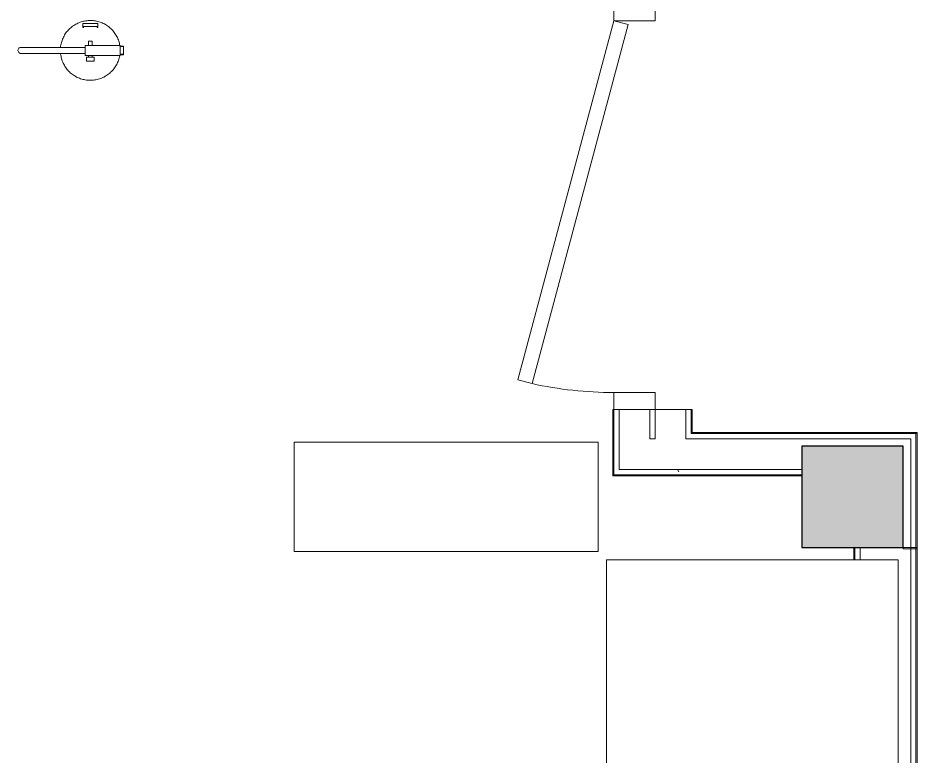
# Model space of a CAD drawing. Header units: inches. Extents: x -3640 to -1418, y -3630 to 137.
# Drawn here: x -3299.2 to -3192.8, y -805.3 to -717.9 of the extents above; entities that cross this region are included whole.
import ezdxf

# ---------------------------------------------------------------- set-up
doc = ezdxf.new("R2010")
doc.units = ezdxf.units.IN
doc.header["$MEASUREMENT"] = 0
doc.linetypes.add('Hidden Equipment- BSALS', pattern=[0.0625, 0.03125, -0.03125])
for name, color, linetype, lineweight in [('A-DOOR', 31, 'Continuous', 13), ('A-DOOR-FRAM', 31, 'Continuous', 13), ('A-WALL', 113, 'Continuous', 13), ('A-WALL-PATT', 111, 'Continuous', 13), ('I-WALL', 2, 'Continuous', 13), ('M-HVAC-DUCT', 70, 'Continuous', 13), ('Q-SPCQ', 91, 'Continuous', 13), ('S-COLS', 52, 'Continuous', 13)]:
    doc.layers.add(name, color=color, linetype=linetype, lineweight=lineweight)
pattern_1 = [(0, (0, 0), (30.72, 7.68), [1.267, -21.773, 1.267, -21.773, -122.88]), (0, (0, 0), (30.72, 7.68), [-46.08, 1.267, -44.813, 1.267, -21.773, -53.76]), (0, (0, 0), (30.72, 7.68), [-115.2, 1.267, -14.093, 1.267, -37.133]), (120, (11.52, 3.84), (-22.011075, 22.7643), [1.267, -21.773, 1.267, -21.773, -122.88]), (120, (11.52, 3.84), (-22.011075, 22.7643), [-46.08, 1.267, -44.813, 1.267, -21.773, -53.76]), (120, (11.52, 3.84), (-22.011075, 22.7643), [-115.2, 1.267, -14.093, 1.267, -37.133]), (240, (15.36, 19.2), (-8.708925, -30.4443), [1.267, -21.773, 1.267, -21.773, -122.88]), (240, (15.36, 19.2), (-8.708925, -30.4443), [-46.08, 1.267, -44.813, 1.267, -21.773, -53.76]), (240, (15.36, 19.2), (-8.708925, -30.4443), [-115.2, 1.267, -14.093, 1.267, -37.133])]

# ---------------------------------------------------------------- blocks, each defined once
blk = doc.blocks.new('15830016-STRUCT_MARTINEZ-MOORE_CENTRAL_v2018_rvt-1-DIMENSION PLAN - LEVEL 1 _567_ - 2__ - CAD')
at = {"layer": 'S-COLS', "lineweight": 5}
blk.add_hatch(color=50, dxfattribs=at).paths.add_polyline_path([(-3194.4, -780.64), (-3194.4, -768.64), (-3206.4, -768.64), (-3206.4, -780.64)], flags=0)
at = {"layer": 'S-COLS', "color": 253, "lineweight": 25}
for p, q in [((-3194.4, -768.64), (-3206.4, -768.64)), ((-3206.4, -768.64), (-3206.4, -780.64)), ((-3194.4, -780.64), (-3194.4, -768.64)), ((-3206.4, -780.64), (-3194.4, -780.64))]:
    blk.add_line(p, q, dxfattribs=at)
blk = doc.blocks.new('15830016-MECH_BSALS_CENTRAL_v2018_rvt-1-DIMENSION PLAN - LEVEL 1 _567_ - 2__ - CAD')
at = {"layer": 'M-HVAC-DUCT', "color": 1, "lineweight": 9}
for p, q in [((-3266.52, -768.14), (-3230.52, -768.14)), ((-3266.52, -768.14), (-3266.52, -781.09)), ((-3230.52, -768.14), (-3230.52, -781.09)), ((-3230.52, -781.09), (-3266.52, -781.09)), ((-3229.52, -818.09), (-3229.52, -782.09)), ((-3229.52, -782.09), (-3195.02, -782.09)), ((-3195.02, -782.09), (-3195.02, -818.09))]:
    blk.add_line(p, q, dxfattribs=at)
blk = doc.blocks.new('Basic Wall _ A3-4 1_4_-BSALS - ___-3569769-DIMENSION PLAN - LEVEL 1 _567_ - 2__ - CAD')
at = {"layer": 'I-WALL', "lineweight": 20}
for p, q in [((-3219.52, -595.14), (-3219.4, -595.27)), ((-3219.4, -628.64), (-3219.4, -595.27)), ((-3219.4, -628.64), (-3219.52, -628.64)), ((-3219.52, -680.64), (-3219.4, -680.64)), ((-3219.4, -716.27), (-3219.4, -680.64)), ((-3219.4, -716.27), (-3219.52, -716.27)), ((-3219.52, -764.27), (-3219.4, -764.27)), ((-3219.4, -767.02), (-3219.4, -764.27))]:
    blk.add_line(p, q, dxfattribs=at)
blk = doc.blocks.new('Basic Wall _ F1-1 1_2_-BSALS - ___-3571246-DIMENSION PLAN - LEVEL 1 _567_ - 2__ - CAD')
at = {"layer": 'I-WALL', "lineweight": 20}
for p, q in [((-3192.9, -767.14), (-3192.77, -767.02)), ((-3192.77, -780.77), (-3192.77, -767.02)), ((-3192.77, -780.77), (-3192.9, -780.77))]:
    blk.add_line(p, q, dxfattribs=at)
blk = doc.blocks.new('Basic Wall _ B6-7 1_4_-BSALS - ___-3569057-DIMENSION PLAN - LEVEL 1 _567_ - 2__ - CAD')
at = {"layer": 'I-WALL', "lineweight": 20}
for p, q in [((-3200.27, -782.09), (-3200.27, -780.64)), ((-3200.27, -859.64), (-3200.27, -818.09))]:
    blk.add_line(p, q, dxfattribs=at)
blk = doc.blocks.new('Basic Wall _ B6-7 1_4_-BSALS - ___-3569056-DIMENSION PLAN - LEVEL 1 _567_ - 2__ - CAD')
at = {"layer": 'I-WALL', "lineweight": 20}
for p in [(-3192.9, -780.64), (-3192.77, -853.02)]:
    blk.add_line(p, (-3192.77, -780.64), dxfattribs=at)
blk = doc.blocks.new('Basic Wall _ B3-4 7_8_-BSALS - ___-3568019-DIMENSION PLAN - LEVEL 1 _567_ - 2__ - CAD')
at = {"layer": 'I-WALL', "lineweight": 20}
for p, q in [((-3228.77, -764.27), (-3228.65, -764.27)), ((-3228.77, -772.14), (-3228.77, -764.27)), ((-3228.65, -772.02), (-3228.77, -772.14))]:
    blk.add_line(p, q, dxfattribs=at)
blk = doc.blocks.new('Door-A1_1-BSALS1 - A1_1-44x84-BSALS-3009608-DIMENSION PLAN - LEVEL 1 _567_ - 2__ - CAD')
at = {"layer": 'A-DOOR', "lineweight": 20}
for p, q in [((-20.5, 13.83), (-20.95, 12.14)), ((22, 2.44), (-20.5, 13.83)), ((-20.95, 12.14), (21.55, 0.75)), ((21.55, 0.75), (22, 2.44))]:
    blk.add_line(p, q, dxfattribs=at)
at = {"layer": 'A-DOOR', "lineweight": 9}
blk.add_arc((22, 2.6), 44, 167.4781, 180.2056, dxfattribs=at)
at = {"layer": 'A-DOOR-FRAM', "lineweight": 20}
for p, q in [((-22, 2.44), (-24, 2.44)), ((-24, 2.44), (-24, -2.44)), ((-22, -2.44), (-22, 2.44)), ((24, 2.44), (22, 2.44)), ((22, 2.44), (22, -2.44)), ((24, -2.44), (24, 2.44)), ((-24, -2.44), (-22, -2.44)), ((22, -2.44), (24, -2.44))]:
    blk.add_line(p, q, dxfattribs=at)
blk = doc.blocks.new('Basic Wall _ F1-1 1_2_-BSALS - ___-3571247-DIMENSION PLAN - LEVEL 1 _567_ - 2__ - CAD')
at = {"layer": 'I-WALL', "lineweight": 20}
for q in [(-3206.4, -767.02), (-3192.9, -767.14)]:
    blk.add_line((-3192.77, -767.02), q, dxfattribs=at)
blk = doc.blocks.new('Basic Wall _ B3-4 7_8_-BSALS - ___-3568021-DIMENSION PLAN - LEVEL 1 _567_ - 2__ - CAD')
at = {"layer": 'I-WALL', "lineweight": 20}
for p, q in [((-3228.77, -772.14), (-3228.65, -772.02)), ((-3206.4, -772.14), (-3228.77, -772.14))]:
    blk.add_line(p, q, dxfattribs=at)
blk = doc.blocks.new('Basic Wall _ B3-4 7_8_-BSALS - ___-3568020-DIMENSION PLAN - LEVEL 1 _567_ - 2__ - CAD')
at = {"layer": 'I-WALL', "lineweight": 20}
blk.add_line((-3206.4, -767.02), (-3219.4, -767.02), dxfattribs=at)
blk = doc.blocks.new('Equip-Fire_Extinguisher-Bracket-Mnt-BSALS - FEB-V91-DIMENSION PLAN - LEVEL 1 _567_ - 2__ - CAD')
at = {"layer": 'Q-SPCQ', "lineweight": 20}
for p, q in [((-0.89, 3.2), (0.89, 3.2)), ((-0.89, 2.81), (-0.89, 3.2)), ((0.89, 3.2), (0.89, 2.81)), ((-0.89, 2.71), (-0.89, 2.81)), ((-0.89, 2.81), (0.89, 2.81)), ((-0.81, 2.81), (-0.81, 2.71)), ((0.81, 2.71), (0.81, 2.81)), ((0.89, 2.81), (0.89, 2.71)), ((-0.2, 1.1), (-0.2, 0.59)), ((-0.2, 1.1), (0.2, 1.1)), ((-0.19, 1.1), (-0.2, 1.1)), ((0.2, 1.1), (0.19, 1.1)), ((0.2, 0.59), (0.2, 1.1)), ((-0.59, -0.59), (-0.59, 0.59)), ((3.54, 0.59), (3.54, -0.59)), ((3.94, 0.46), (3.94, 0.51)), ((3.94, 0.46), (3.94, -0.46)), ((-0.47, -0.8), (-0.47, -1.27)), ((-0.47, -0.8), (0.47, -0.8)), ((-0.45, -0.8), (-0.47, -0.8)), ((-0.2, -0.59), (-0.2, -0.8)), ((0.2, -0.8), (0.2, -0.59)), ((0.47, -0.8), (0.45, -0.8)), ((0.47, -1.27), (0.47, -0.8)), ((3.94, -0.51), (3.94, -0.46)), ((-0.47, -1.27), (-0.45, -1.27)), ((0.47, -1.27), (-0.47, -1.27)), ((0.45, -1.27), (0.47, -1.27))]:
    blk.add_line(p, q, dxfattribs=at)
at = {"layer": 'Q-SPCQ', "lineweight": 20, "flags": 128}
for points in [[(3.49, 0.59), (3.47, 0.7), (3.44, 0.84), (3.41, 0.98), (3.36, 1.11), (3.32, 1.25), (3.26, 1.38), (3.21, 1.51), (3.14, 1.64), (3.07, 1.76), (3, 1.88), (2.92, 2), (2.84, 2.12), (2.76, 2.23), (2.66, 2.34), (2.57, 2.44), (2.47, 2.54), (2.37, 2.64), (2.26, 2.73), (2.15, 2.82), (2.03, 2.9), (1.91, 2.98), (1.79, 3.06), (1.67, 3.13), (1.54, 3.19), (1.41, 3.25), (1.28, 3.3), (1.15, 3.35), (1.02, 3.39), (0.88, 3.43), (0.74, 3.46), (0.6, 3.49), (0.46, 3.51), (0.32, 3.53), (0.18, 3.54), (0.04, 3.54), (-0.1, 3.54), (-0.25, 3.53), (-0.39, 3.52), (-0.53, 3.5), (-0.67, 3.48), (-0.81, 3.45), (-0.94, 3.42), (-1.08, 3.38), (-1.21, 3.33), (-1.34, 3.28), (-1.47, 3.22), (-1.6, 3.16), (-1.73, 3.09), (-1.85, 3.02), (-1.97, 2.95), (-2.09, 2.86), (-2.2, 2.78), (-2.31, 2.69), (-2.41, 2.59), (-2.52, 2.5), (-2.61, 2.39), (-2.71, 2.29), (-2.8, 2.18), (-2.88, 2.06), (-2.96, 1.95), (-3.04, 1.83), (-3.11, 1.7), (-3.17, 1.58), (-3.23, 1.45), (-3.29, 1.32), (-3.34, 1.19), (-3.38, 1.05), (-3.42, 0.92), (-3.46, 0.78), (-3.49, 0.64), (-3.51, 0.5), (-3.53, 0.36)], [(-8.22, -0.35), (-8.29, -0.35), (-8.36, -0.32), (-8.43, -0.28), (-8.48, -0.23), (-8.52, -0.17), (-8.55, -0.1), (-8.57, -0.03), (-8.57, 0.04), (-8.55, 0.12), (-8.52, 0.19), (-8.47, 0.25), (-8.42, 0.29), (-8.37, 0.32), (-8.29, 0.35), (-8.22, 0.35)], [(-0.59, 0.35), (-2.13, 0.35), (-3.61, 0.35), (-4.89, 0.35), (-5.96, 0.35), (-6.82, 0.35), (-7.47, 0.35), (-7.92, 0.35), (-8.17, 0.35), (-8.2, 0.35), (-8.03, 0.35)], [(-8.03, 0.35), (-8.2, 0.35), (-8.17, 0.35), (-7.92, 0.35), (-7.47, 0.35), (-6.82, 0.35), (-5.96, 0.35), (-4.89, 0.35), (-3.61, 0.35), (-2.13, 0.35), (-0.59, 0.35)], [(-8.03, -0.35), (-8.2, -0.35), (-8.17, -0.35), (-7.92, -0.35), (-7.47, -0.35), (-6.82, -0.35), (-5.96, -0.35), (-4.89, -0.35), (-3.61, -0.35), (-2.13, -0.35), (-0.59, -0.35)], [(-0.59, -0.35), (-2.13, -0.35), (-3.61, -0.35), (-4.89, -0.35), (-5.96, -0.35), (-6.82, -0.35), (-7.47, -0.35), (-7.92, -0.35), (-8.17, -0.35), (-8.2, -0.35), (-8.03, -0.35)], [(-3.53, -0.35), (-3.52, -0.42), (-3.5, -0.56), (-3.47, -0.7), (-3.44, -0.84), (-3.41, -0.98), (-3.36, -1.11), (-3.32, -1.25), (-3.26, -1.38), (-3.21, -1.51), (-3.14, -1.64), (-3.07, -1.76), (-3, -1.88), (-2.92, -2), (-2.84, -2.12), (-2.76, -2.23), (-2.66, -2.34), (-2.57, -2.44), (-2.47, -2.54), (-2.37, -2.64), (-2.26, -2.73), (-2.15, -2.82), (-2.03, -2.9), (-1.91, -2.98), (-1.79, -3.06), (-1.67, -3.13), (-1.54, -3.19), (-1.41, -3.25), (-1.28, -3.3), (-1.15, -3.35), (-1.02, -3.39), (-0.88, -3.43), (-0.74, -3.46), (-0.6, -3.49), (-0.46, -3.51), (-0.32, -3.53), (-0.18, -3.54), (-0.04, -3.54), (0.1, -3.54), (0.25, -3.53), (0.39, -3.52), (0.53, -3.5), (0.67, -3.48), (0.81, -3.45), (0.94, -3.42), (1.08, -3.38), (1.21, -3.33), (1.34, -3.28), (1.47, -3.22), (1.6, -3.16), (1.73, -3.09), (1.85, -3.02), (1.97, -2.95), (2.09, -2.86), (2.2, -2.78), (2.31, -2.69), (2.41, -2.59), (2.52, -2.5), (2.61, -2.39), (2.71, -2.29), (2.8, -2.18), (2.88, -2.06), (2.96, -1.95), (3.04, -1.83), (3.11, -1.7), (3.17, -1.58), (3.23, -1.45), (3.29, -1.32), (3.34, -1.19), (3.38, -1.05), (3.42, -0.92), (3.46, -0.78), (3.49, -0.64), (3.49, -0.59)]]:
    blk.add_lwpolyline(points, dxfattribs=at)
at = {"layer": 'Q-SPCQ', "lineweight": 20}
for start, end in [(118.4338, 121.2684), (58.8541, 61.3152), (238.8541, 241.3152), (298.4338, 301.2684)]:
    blk.add_arc((0, 0), 3.54, start, end, dxfattribs=at)
for centre, start_param, end_param in [((-0.01, 1.79), 1.719907, 1.734919), ((0.01, 1.79), 1.406674, 1.421685)]:
    blk.add_ellipse(centre, major_axis=(5.38, 0), ratio=0.173648, start_param=start_param, end_param=end_param, dxfattribs=at)
for points in [[(-0.89, 2.71), (-0.89, 2.74), (-0.89, 2.78), (-0.89, 2.81)], [(0.89, 2.81), (0.89, 2.78), (0.89, 2.74), (0.89, 2.71)], [(-0.59, 0.59), (-0.12, 0.59), (1.26, 0.59), (3.54, 0.59)], [(3.54, 0.51), (3.68, 0.51), (3.81, 0.51), (3.94, 0.51)], [(3.54, 0.46), (3.68, 0.46), (3.81, 0.46), (3.94, 0.46)], [(3.54, -0.59), (1.26, -0.59), (-0.12, -0.59), (-0.59, -0.59)], [(3.94, -0.46), (3.81, -0.46), (3.68, -0.46), (3.54, -0.46)], [(3.94, -0.51), (3.81, -0.51), (3.68, -0.51), (3.54, -0.51)]]:
    blk.add_open_spline(points, degree=3, dxfattribs=at)

msp = doc.modelspace()

# ---------------------------------------------------------------- block references
at = {"lineweight": 5}
msp.add_blockref('15830016-STRUCT_MARTINEZ-MOORE_CENTRAL_v2018_rvt-1-DIMENSION PLAN - LEVEL 1 _567_ - 2__ - CAD', (0, 0), dxfattribs=at)

# ---------------------------------------------------------------- next in the draw order: hatches: boundary and pattern name
at = {"layer": 'A-WALL-PATT', "lineweight": 9}
h = msp.add_hatch(dxfattribs=at)
h.set_pattern_fill('FP_1', color=256, style=0, pattern_type=2)
h.set_pattern_definition(pattern_1)
h.paths.add_polyline_path([(-3219.52, -767.14), (-3219.52, -764.27), (-3220.15, -764.27), (-3220.15, -767.14)], flags=0)
h.paths.add_polyline_path([(-3219.52, -716.27), (-3219.52, -680.64), (-3220.15, -680.64), (-3220.15, -716.27)], flags=0)
h.paths.add_polyline_path([(-3219.52, -628.64), (-3219.52, -594.52), (-3220.15, -594.52), (-3220.15, -628.64)], flags=0)
h = msp.add_hatch(dxfattribs=at)
h.set_pattern_fill('FP_1', color=256, style=0, pattern_type=2)
h.set_pattern_definition(pattern_1)
h.paths.add_polyline_path([(-3216.65, -772.02), (-3206.4, -772.02), (-3206.4, -771.39), (-3228.02, -771.39), (-3228.02, -772.02), (-3223.77, -772.02)], flags=0)
h = msp.add_hatch(dxfattribs=at)
h.set_pattern_fill('FP_1', color=256, style=0, pattern_type=2)
h.set_pattern_definition(pattern_1)
h.paths.add_polyline_path([(-3200.15, -859.77), (-3199.52, -859.77), (-3199.52, -818.09), (-3200.15, -818.09), (-3200.15, -839.87)], flags=0)
h.paths.add_polyline_path([(-3200.15, -782.09), (-3199.52, -782.09), (-3199.52, -780.64), (-3200.15, -780.64)], flags=0)
h = msp.add_hatch(dxfattribs=at)
h.set_pattern_fill('FP_1', color=256, style=0, pattern_type=2)
h.set_pattern_definition(pattern_1)
h.paths.add_polyline_path([(-3192.9, -853.77), (-3192.9, -780.64), (-3193.52, -780.64), (-3193.52, -853.77)], flags=0)

# ---------------------------------------------------------------- next in the draw order: linework, layer by layer
at = {"layer": 'A-WALL'}
for p, q in [((-3228.02, -771.39), (-3228.02, -764.27)), ((-3224.4, -767.77), (-3224.4, -764.27)), ((-3223.77, -767.77), (-3223.77, -764.27)), ((-3220.15, -767.77), (-3220.15, -764.27)), ((-3223.77, -767.77), (-3224.4, -767.77)), ((-3193.52, -767.77), (-3220.15, -767.77)), ((-3193.52, -853.77), (-3193.52, -767.77)), ((-3206.4, -771.39), (-3228.02, -771.39)), ((-3199.52, -782.09), (-3199.52, -780.64))]:
    msp.add_line(p, q, dxfattribs=at)
at = {"layer": 'I-WALL', "lineweight": 20}
for p, q in [((-3228.65, -764.27), (-3228.65, -772.02)), ((-3219.52, -764.27), (-3228.65, -764.27)), ((-3219.52, -767.14), (-3219.52, -764.27)), ((-3192.9, -767.14), (-3219.52, -767.14)), ((-3192.9, -853.14), (-3192.9, -767.14)), ((-3206.4, -768.64), (-3194.4, -768.64)), ((-3206.4, -772.02), (-3206.4, -768.64)), ((-3194.4, -768.64), (-3194.4, -780.77)), ((-3228.65, -772.02), (-3206.4, -772.02)), ((-3200.15, -780.64), (-3200.15, -782.09)), ((-3192.9, -780.64), (-3200.15, -780.64)), ((-3194.4, -780.77), (-3192.9, -780.77))]:
    msp.add_line(p, q, dxfattribs=at)

# ---------------------------------------------------------------- next in the draw order: block references
at = {"lineweight": 5}
msp.add_blockref('15830016-MECH_BSALS_CENTRAL_v2018_rvt-1-DIMENSION PLAN - LEVEL 1 _567_ - 2__ - CAD', (0, 0), dxfattribs=at)
at = {"layer": 'A-DOOR', "lineweight": 20, "rotation": 89.99999999999925}
msp.add_blockref('Door-A1_1-BSALS1 - A1_1-44x84-BSALS-3009608-DIMENSION PLAN - LEVEL 1 _567_ - 2__ - CAD', (-3226.21, -740.27), dxfattribs=at)
at = {"layer": 'I-WALL', "lineweight": 20}
for name in ['Basic Wall _ A3-4 1_4_-BSALS - ___-3569769-DIMENSION PLAN - LEVEL 1 _567_ - 2__ - CAD', 'Basic Wall _ B3-4 7_8_-BSALS - ___-3568019-DIMENSION PLAN - LEVEL 1 _567_ - 2__ - CAD', 'Basic Wall _ B3-4 7_8_-BSALS - ___-3568020-DIMENSION PLAN - LEVEL 1 _567_ - 2__ - CAD', 'Basic Wall _ F1-1 1_2_-BSALS - ___-3571247-DIMENSION PLAN - LEVEL 1 _567_ - 2__ - CAD', 'Basic Wall _ F1-1 1_2_-BSALS - ___-3571246-DIMENSION PLAN - LEVEL 1 _567_ - 2__ - CAD', 'Basic Wall _ B3-4 7_8_-BSALS - ___-3568021-DIMENSION PLAN - LEVEL 1 _567_ - 2__ - CAD', 'Basic Wall _ B6-7 1_4_-BSALS - ___-3569057-DIMENSION PLAN - LEVEL 1 _567_ - 2__ - CAD', 'Basic Wall _ B6-7 1_4_-BSALS - ___-3569056-DIMENSION PLAN - LEVEL 1 _567_ - 2__ - CAD']:
    msp.add_blockref(name, (0, 0), dxfattribs=at)
at = {"layer": 'Q-SPCQ', "linetype": 'Hidden Equipment- BSALS', "lineweight": 20}
msp.add_blockref('Equip-Fire_Extinguisher-Bracket-Mnt-BSALS - FEB-V91-DIMENSION PLAN - LEVEL 1 _567_ - 2__ - CAD', (-3290.65, -721.77), dxfattribs=at)

doc.saveas('drawing.dxf')
